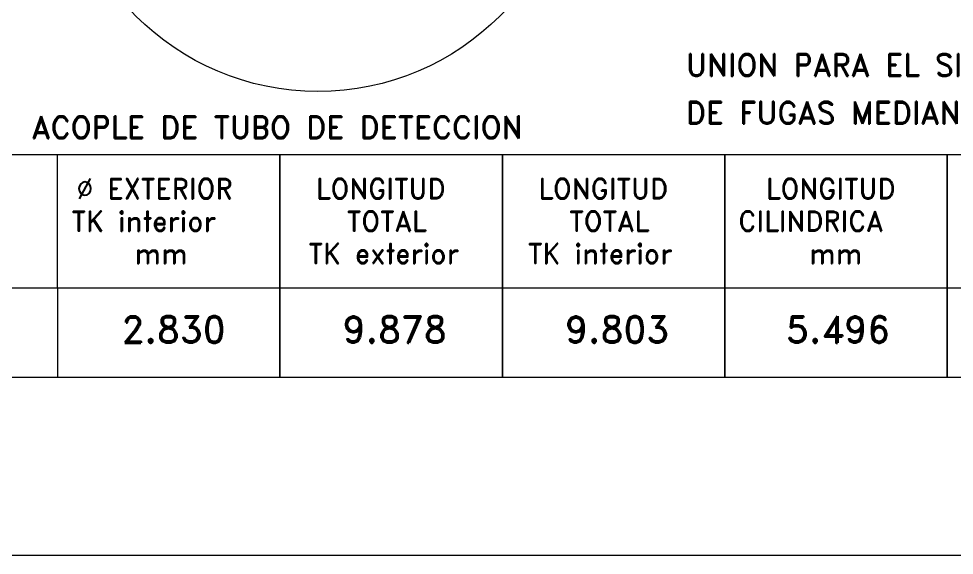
# Model space of a CAD drawing. Extents: x 174420 to 213214, y -41877 to -13498.
# Drawn here: x 191689 to 194843, y -29821 to -28014 of the extents above; entities that cross this region are included whole.
import ezdxf

# ---------------------------------------------------------------- set-up
doc = ezdxf.new("R2010")
doc.units = 0
doc.header["$LTSCALE"] = 500
doc.header["$MEASUREMENT"] = 0
doc.layers.get('0').update_dxf_attribs({"linetype": 'CONTINUOUS', "lineweight": 9})
doc.layers.add('COTAS', color=2, linetype='CONTINUOUS', lineweight=9)
doc.layers.add('FIBRA', color=3, linetype='CONTINUOUS', lineweight=20)
doc.styles.add('ROMAND', font='romand')

msp = doc.modelspace()

# ---------------------------------------------------------------- linework, layer by layer
at = {"lineweight": 9}
for p, q in [((188819.8, -28471), (192569.8, -28471)), ((191819.8, -28921), (191819.8, -28471)), ((192569.8, -28921), (192569.8, -28471)), ((192569.8, -28471), (193319.8, -28471)), ((192569.8, -28471), (192569.8, -28921)), ((193319.8, -28921), (193319.8, -28471)), ((193319.8, -28471), (194069.8, -28471)), ((193319.8, -28471), (193319.8, -28921)), ((194069.8, -28921), (194069.8, -28471)), ((194069.8, -28471), (194819.8, -28471)), ((194069.8, -28471), (194069.8, -28921)), ((194819.8, -28921), (194819.8, -28471)), ((194819.8, -28471), (195569.8, -28471)), ((194819.8, -28471), (194819.8, -28921)), ((192569.8, -28921), (188819.8, -28921)), ((191819.8, -28921), (191819.8, -29221)), ((192569.8, -28921), (192569.8, -29221)), ((193319.8, -28921), (192569.8, -28921)), ((192569.8, -29221), (192569.8, -28921)), ((193319.8, -28921), (193319.8, -29221)), ((194069.8, -28921), (193319.8, -28921)), ((193319.8, -29221), (193319.8, -28921)), ((194069.8, -28921), (194069.8, -29221)), ((194819.8, -28921), (194069.8, -28921)), ((194069.8, -29221), (194069.8, -28921)), ((194819.8, -28921), (194819.8, -29221)), ((195569.8, -28921), (194819.8, -28921)), ((194819.8, -29221), (194819.8, -28921)), ((188819.8, -29221), (192569.8, -29221)), ((192569.8, -29221), (193319.8, -29221)), ((193319.8, -29221), (194069.8, -29221)), ((194069.8, -29221), (194819.8, -29221)), ((194819.8, -29221), (195569.8, -29221)), ((188819.8, -29821), (192569.8, -29821)), ((188819.8, -29821), (192569.8, -29821)), ((192569.8, -29821), (193319.8, -29821)), ((192569.8, -29821), (193319.8, -29821)), ((193319.8, -29821), (194069.8, -29821)), ((193319.8, -29821), (194069.8, -29821)), ((194069.8, -29821), (194819.8, -29821)), ((194069.8, -29821), (194819.8, -29821)), ((194819.8, -29821), (195569.8, -29821)), ((194819.8, -29821), (195569.8, -29821))]:
    msp.add_line(p, q, dxfattribs=at)
msp.add_circle((192698.1, -27391.4), 867.4, dxfattribs=at)
at = {"layer": 'FIBRA', "lineweight": 9}
msp.add_line((187416.2, -29821), (199318.3, -29821), dxfattribs=at)

# ---------------------------------------------------------------- texts
at = {"lineweight": 9, "style": 'ROMAND'}
for s, height, p in [('%%C EXTERIOR', 67.5, (191883.9, -28619.9)), ('LONGITUD', 67.5, (192691.1, -28619.9)), ('LONGITUD', 67.5, (193441.1, -28619.9)), ('LONGITUD', 67.5, (194208.1, -28619.9)), ('TK interior', 67.5, (191867, -28729.1)), ('TOTAL', 67.5, (192794.9, -28729.1)), ('TOTAL', 67.5, (193544.9, -28729.1)), ('CILINDRICA', 67.5, (194115.3, -28729.1)), ('mm', 67.5, (192079.6, -28838.4)), ('TK exterior', 67.5, (192666.1, -28838.4)), ('TK interior', 67.5, (193406, -28838.4)), ('mm', 67.5, (194353.8, -28838.4)), ('2.830', 90, (192036, -29105.5)), ('9.878', 90, (192781.3, -29105.5)), ('9.803', 90, (193531.3, -29105.5)), ('5.496', 90, (194275.8, -29105.5))]:
    msp.add_text(s, height=height, dxfattribs=at).set_placement(p)
at = {"layer": 'COTAS', "lineweight": 9, "style": 'ROMAND'}
for s, p in [('UNION PARA EL SISTEMA DE DETECCION', (193938.7, -28207.3)), ('DE FUGAS MEDIANTE SONDA O PRESION', (193938.7, -28368.1)), ('ACOPLE DE TUBO DE DETECCION', (191732.9, -28417))]:
    msp.add_text(s, height=75, dxfattribs=at).set_placement(p)

doc.saveas('drawing.dxf')
